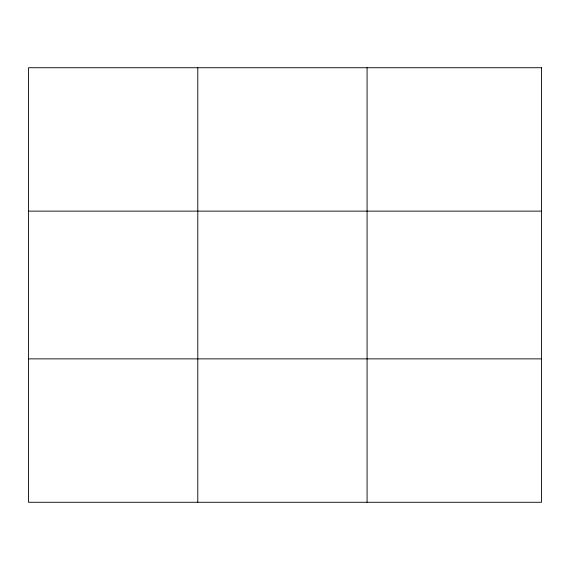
<?xml version="1.0" encoding="UTF-8"?>
<svg xmlns="http://www.w3.org/2000/svg" width="570" height="570" viewBox="0 0 570 570"><rect width="100%" height="100%" fill="white"/><g stroke="black" fill="none" stroke-linecap="round" stroke-linejoin="round"><path stroke-width="0.85" d="M197.79 502.27L197.79 67.73M367.08 502.27L367.08 67.73M28.5 211.128L541.5 211.128M28.5 358.872L541.5 358.872M541.5 67.73L541.5 502.27L28.5 502.27L28.5 67.73L541.5 67.73"/></g></svg>
